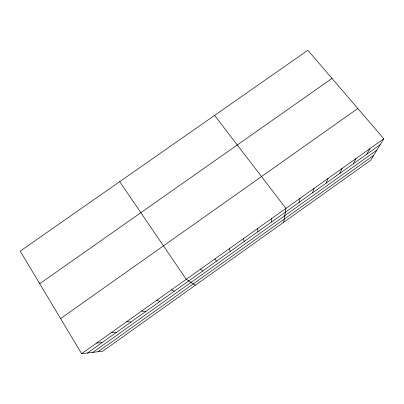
<?xml version="1.0" encoding="UTF-8"?>
<svg xmlns="http://www.w3.org/2000/svg" width="404" height="404" viewBox="0 0 404 404"><rect width="100%" height="100%" fill="white"/><g stroke="black" fill="none" stroke-linecap="round" stroke-linejoin="round"><path stroke-width="0.61" d="M271.624 221.947L271.796 218.453M283.704 222.266L285.926 208.403L214.585 115.403M298.975 202.485L300.015 198.384M312.595 192.794L314.07 188.385M326.185 183.123L328.088 178.411M339.739 173.478L342.072 168.468M353.263 163.852L356.015 158.55M366.746 154.257L369.928 148.652M383.8 138.784L370.665 160.307L102.762 351.177L81.643 353.722L20.2 251.126L307.858 50.278L383.8 138.784L81.643 353.722M87.446 353.02L380.199 144.683M92.809 352.374L376.866 150.142M98.005 351.753L373.634 155.449M60.595 318.574L357.813 108.499M39.718 283.719L332.007 78.427M96.707 343.001L102.03 342.642M111.736 332.315L116.579 332.29M126.72 321.655L131.088 321.963M141.668 311.024L145.561 311.666M156.57 300.419L159.994 301.394M171.432 289.85L174.392 291.148M195.329 285.229L186.259 279.3L119.7 181.654M200.606 269.094L202.646 271.039M214.923 258.913L216.514 261.171M229.194 248.758L230.346 251.328M243.435 238.633L244.137 241.511M257.636 228.528L257.898 231.719"/></g></svg>
